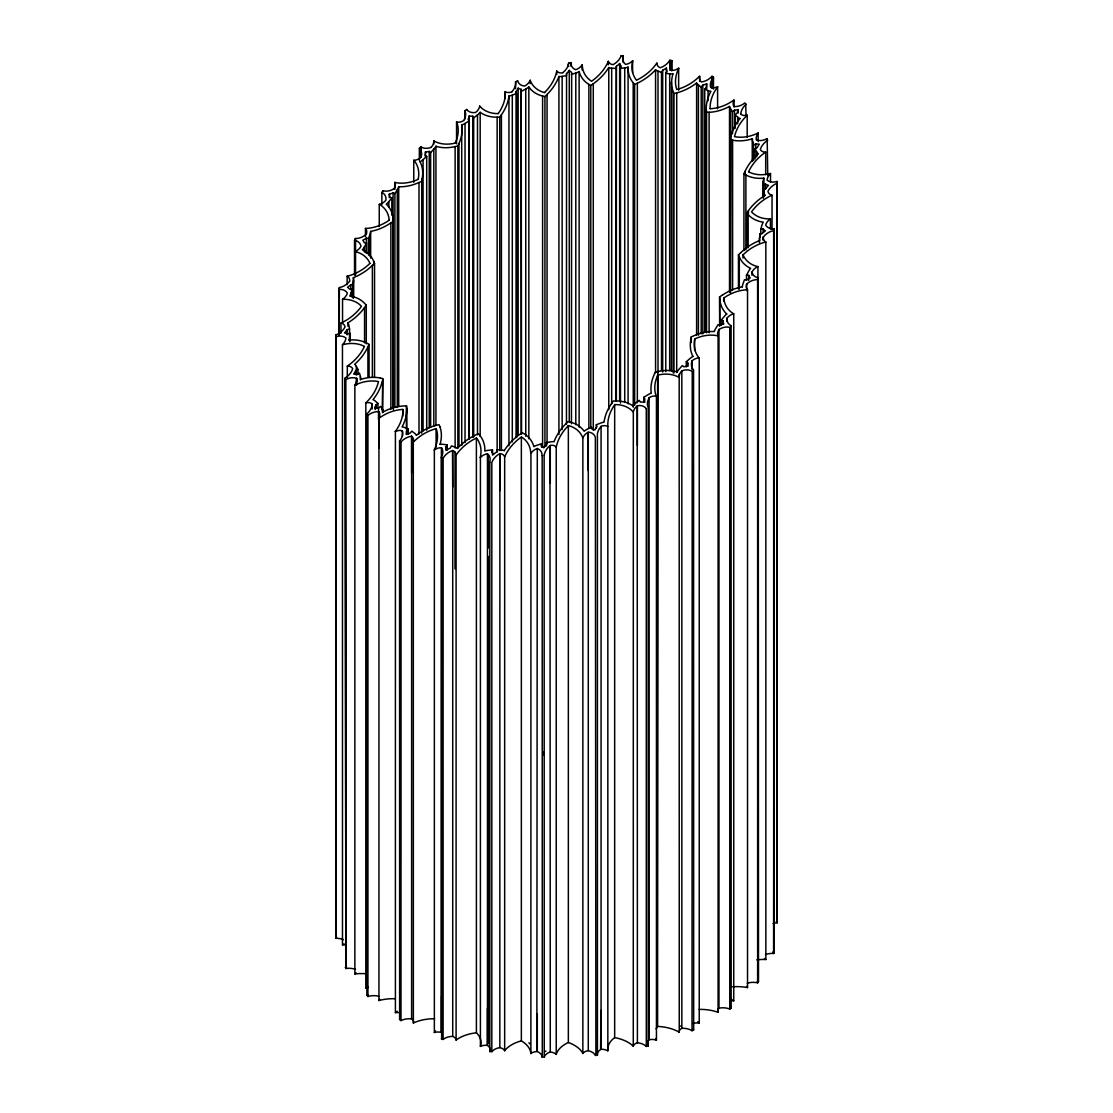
<?xml version="1.0" encoding="UTF-8"?>
<svg xmlns="http://www.w3.org/2000/svg" width="1113" height="1113" viewBox="0 0 1113 1113"><rect width="100%" height="100%" fill="white"/><g stroke="black" fill="none" stroke-linecap="round" stroke-linejoin="round"><path stroke-width="1.5" d="M356.577 378.378L356.577 385.098L356.438 378.323A11.77 9.141 -30.7 0 0 345.934 379.561M378.949 448.302L378.949 411.754L378.949 1000.517A33.599 19.394 0 0 1 395.338 998.737M411.629 472.691L411.629 436.268L411.629 1018.938A8.222 4.744 0 0 1 413.368 1023A33.599 19.394 0 0 1 434.599 1018.715M441.611 995.954L441.597 1032.488A11.951 6.901 0 0 1 442.348 1033.615M452.727 487.104L452.532 450.542A14.316 11.116 -30.7 0 0 443.224 457.972M487.452 1008.42L487.452 1045.385A11.951 6.901 0 0 1 489.817 1051.562L490.304 1051.688M499.848 490.708L499.848 453.575A7.513 5.829 -30.7 0 1 504.662 456.873L504.662 1050.742A33.599 19.394 0 0 1 521.357 1040.864L521.357 437.033A41.835 32.5 -30.7 0 0 504.676 456.887M537.301 1013.873L537.301 1051.576A11.951 6.901 0 0 1 542.17 1057.239M550.281 483.292L550.281 445.367A7.582 5.899 -30.7 0 1 556.277 447.162M588.276 470.799L588.054 432.261A10.17 7.902 -30.7 0 0 582.864 437.924L582.85 1053.455A8.194 4.73 0 0 1 588.276 1050.686A11.951 6.901 0 0 1 595.358 1055.527M601.062 1010.395L600.575 1049.615A11.951 6.901 0 0 0 597.417 1055.305L597.417 436.421A13.746 10.685 -30.7 0 1 600.909 426.682L601.062 426.335A7.944 6.177 -30.7 0 1 607.879 426.502A38.565 29.968 -30.7 0 1 614.821 404.645M637.401 445.534L637.401 405.716A10.935 8.487 -30.7 0 1 646.319 408.694L646.43 408.68M649.255 999.585L648.893 1040.057A11.951 6.901 0 0 0 648.183 1046.011L647.849 1046.137M763.309 236.888L763.309 240.338L763.295 237.083A7.916 6.149 -30.7 0 0 765.827 242.091L765.869 959.517A33.599 19.394 0 0 0 756.798 959.837M349.719 340.439L349.844 333.177L347.479 334.053A14.191 11.033 -30.7 0 0 344.46 332.87A19.937 15.485 -30.7 0 0 347.159 329.685L349.538 328.919L348.898 325.344A11.77 9.141 -30.7 0 0 347.952 322.812A46.537 36.145 -30.7 0 0 364.535 307.578L366.274 305.212L364.841 303.612A33.71 26.183 -30.7 0 0 349.746 296.044A14.594 11.339 -30.7 0 0 351.082 292.956L352.237 288.935L349.885 289.324A14.205 11.033 -30.7 0 0 347.534 287.363A19.603 15.22 -30.7 0 0 350.818 284.65L353.141 284.399L353.544 280.504A12.758 9.906 -30.7 0 0 353.405 277.61L353.391 297.992M763.156 196.959L763.281 181.196A13.676 10.629 -30.7 0 1 763.838 178.136A34.712 26.962 -30.7 0 1 745.849 174.95L743.929 173.809L745.084 171.305A46.857 36.395 -30.7 0 1 758.398 153.9A11.074 8.598 -30.7 0 1 756.687 151.855L755.031 148.822L757.327 147.584A19.575 15.206 -30.7 0 1 759.289 144.133A14.803 11.492 -30.7 0 1 755.797 143.772L753.557 145.107L753.557 160.397M565.961 423.733A46.537 36.145 -30.7 0 0 554.051 441.722A11.77 9.141 -30.7 0 0 550.852 441.847L546.539 442.571L546.455 444.657A19.937 15.485 -30.7 0 0 543.728 447.816A14.191 11.033 -30.7 0 0 541.349 445.896L541.558 443.767L537.203 445.158A13.676 10.629 -30.7 0 0 533.878 446.619A34.712 26.962 -30.7 0 0 524.167 433.806L522.22 432.72L519.729 434.446A46.857 36.395 -30.7 0 0 504.245 450.64M571.442 423.789L571.651 72.303A14.191 11.033 -30.7 0 1 569.272 70.383A19.937 15.485 -30.7 0 1 566.545 73.541L566.461 75.642L562.148 76.352A11.77 9.141 -30.7 0 1 558.921 76.477A46.537 36.145 -30.7 0 1 547.039 94.466L544.925 96.608L544.925 446.647M759.456 242.884L759.859 233.8L762.182 233.549A19.603 15.22 -30.7 0 1 765.466 230.836A14.205 11.033 -30.7 0 1 763.115 228.875L760.763 229.264L760.763 234.453M421.702 433.152L422.161 178.873L422.161 431.065M721.168 325.372L721.168 320.252L723.088 320.906A15.958 12.396 -30.7 0 0 723.756 324.008A17.335 13.467 -30.7 0 0 719.93 325.358L718.108 324.579L715.715 328.46A14.692 11.408 -30.7 0 0 714.296 331.535A38.788 30.134 -30.7 0 0 694.025 335.709L691.298 336.849L690.839 342.762M772.032 195.165A41.098 31.929 -30.7 0 0 751.539 211.873A30.427 23.623 -30.7 0 0 770.46 218.871A10.156 7.888 -30.7 0 0 765.661 225.049A10.907 8.473 -30.7 0 0 774.036 228.749L773.66 953.507A11.951 6.901 0 0 0 765.466 954.564M382.232 409.876L382.747 378.601L380.396 378.086M730.253 291.383L730.768 137.094A45.577 35.407 -30.7 0 1 740.02 118.521M760.763 229.264L761.918 225.257A14.594 11.339 -30.7 0 1 763.254 222.169A33.71 26.183 -30.7 0 1 748.145 214.6L746.726 212.986L748.437 210.621A46.537 36.145 -30.7 0 1 765.048 195.373M615.712 401.014L616.352 66.265A19.575 15.206 -30.7 0 0 619.649 63.566A14.803 11.492 -30.7 0 0 621.235 66.154L620.47 68.338L620.47 403.101M763.421 236.944A13.773 10.699 -30.7 0 1 773.66 230.6L773.716 953.507L774.091 228.735M479.814 435.336A36.952 28.701 -30.7 0 1 484.851 451.099A12.619 9.808 -30.7 0 1 488.273 450.306L492.53 449.875L491.765 452.059A14.803 11.492 -30.7 0 1 493.351 454.633A19.575 15.206 -30.7 0 1 496.648 451.934L497.288 449.763L501.323 450.014A11.074 8.598 -30.7 0 1 504.231 450.626M368.556 255.114L368.556 238.419L369.989 234.398A13.815 10.727 -30.7 0 0 370.657 231.323L370.657 258.16M457.86 447.774L457.86 145.97L458.959 143.466A41.96 32.597 -30.7 0 0 461.798 124.962A13.815 10.727 -30.7 0 0 465.025 123.446L469.143 120.969L468.1 119.425A18.657 14.483 -30.7 0 0 469.269 115.877A14.845 11.52 -30.7 0 0 472.775 116.211L473.679 117.853L473.679 436.992M354.56 275.092L354.504 240.422L355.367 238.516L355.367 274.953M746.781 283.926A12.883 10.017 -30.7 0 1 757.605 279.613L757.633 982.835L758.496 981.736L758.231 278.375M357.969 374.594L357.969 369.391L356.313 366.358A11.074 8.598 -30.7 0 0 354.616 364.313A46.857 36.395 -30.7 0 0 367.916 346.894L369.071 344.39L367.109 343.291A34.712 26.962 -30.7 0 0 349.162 340.105M374.538 377.043L374.538 263.364L373.704 261.332A34.169 26.545 -30.7 0 0 362.379 249.827A15.137 11.756 -30.7 0 0 364.382 246.933L366.511 242.982L364.327 242.829A14.845 11.52 -30.7 0 0 362.768 240.227A18.657 14.483 -30.7 0 0 366.427 238.14L368.556 238.419M746.489 280.295L746.489 275.217L748.618 271.28A15.137 11.756 -30.7 0 1 750.649 268.344A34.169 26.545 -30.7 0 1 739.324 256.853L738.462 254.835L740.632 252.748M661.512 370.42L661.512 72.331L662.68 70.189A18.601 14.455 -30.7 0 0 666.353 68.116A15.902 12.354 -30.7 0 0 667.063 71.204L665.769 73.319L665.769 371.603M649.074 397.884L649.255 1039.709A8.222 4.744 0 0 1 656.447 1040.21L656.447 396.214A8.514 6.608 -30.7 0 0 649.282 397.619M445.937 450.334L445.937 446.995L447.231 444.88L443.322 444.351A11.659 9.057 -30.7 0 0 440.122 444.393M394.892 407.219L394.892 193.634L397.285 189.739A14.692 11.408 -30.7 0 0 398.704 186.664L398.704 406.44M499.737 450.626L499.737 117.171L501.406 114.778A44.77 34.767 -30.7 0 0 508.989 95.982A12.758 9.906 -30.7 0 0 512.3 95.134L516.641 93.492L516.154 91.614A19.603 15.22 -30.7 0 0 518.157 88.164A14.205 11.033 -30.7 0 0 521.19 89.318L521.538 434.32M730.991 325.956L731.158 325.719A11.297 8.779 -30.7 0 1 727.095 318.054A9.711 7.541 -30.7 0 1 733.745 313.783M381.884 204.514L381.842 192.479L383.136 190.657M699.159 1009.394A33.599 19.394 0 0 1 718.094 1012.301A8.222 4.744 0 0 1 718.97 1008.155A11.951 6.901 0 0 1 729.822 1009.06L729.947 327.431A11.993 9.307 -30.7 0 0 719.054 329.462A9.154 7.109 -30.7 0 0 718.024 335.903M390.872 409.361L390.872 222.962L393.376 221.264L393.181 218.941A35.992 27.95 -30.7 0 0 386.294 204.18A15.179 11.784 -30.7 0 0 388.854 201.606L391.832 197.961L389.912 197.293A15.958 12.396 -30.7 0 0 389.244 194.191A17.335 13.467 -30.7 0 0 393.07 192.841L394.892 193.634M721.168 320.252L724.146 316.593A15.179 11.784 -30.7 0 1 726.761 313.977M701.204 333.858L701.204 87.078L702.832 85.089A17.265 13.412 -30.7 0 0 706.672 83.767L706.672 88.859M704.724 332.509L704.724 89.11L706.463 87.176A17.265 13.412 -30.7 0 1 706.672 83.767M416.373 435.183A11.005 8.556 -30.7 0 0 414.593 433.221L411.796 431.134L410.168 433.124A17.265 13.412 -30.7 0 0 406.328 434.432A17.265 13.412 -30.7 0 0 406.551 431.023L408.276 429.103L404.937 427.642A11.005 8.556 -30.7 0 0 402.071 426.919A43.087 33.473 -30.7 0 0 406.732 408.207M430.634 427.267L430.634 152.648L433.82 149.114A15.179 11.784 -30.7 0 0 435.934 146.206L435.934 425.542M565.933 423.719L568.075 421.59L570.399 422.175M420.978 146.791L420.978 157.03L421.02 146.819L419.337 148.405L419.364 160.355M692.23 371.213L692.022 1030.735A11.951 6.901 0 0 0 681.838 1028.329A8.222 4.744 0 0 0 679.25 1032.238A33.599 19.394 0 0 0 657.602 1026.423A33.599 19.394 0 0 0 656.072 1028.885M353.405 277.652A44.757 34.767 -30.7 0 0 372.326 265.423L374.538 263.364M420.018 161.788A14.692 11.408 -30.7 0 0 423.065 159.632L426.71 156.488L425.194 155.347A17.335 13.467 -30.7 0 0 425.444 151.925A15.958 12.396 -30.7 0 0 429.228 151.396L430.634 152.648M686.29 366.887L686.29 361.725L689.935 358.567A14.692 11.408 -30.7 0 1 692.982 356.424M382.26 381.105A45.577 35.407 -30.7 0 1 372.98 399.678A10.796 8.389 -30.7 0 1 375.359 401.125L377.933 403.435L375.86 405.062A18.601 14.455 -30.7 0 1 374.733 408.596A15.902 12.354 -30.7 0 1 378.517 408.095L380.507 406.398L382.427 409.236A11.659 9.057 -30.7 0 1 383.47 411.713M732.493 133.713L732.493 111.815L734.497 110.104A15.902 12.354 -30.7 0 0 738.267 109.603L738.267 112.983M563.025 72.582L562.719 72.832A7.582 5.899 -30.7 0 1 556.723 71.037M549.975 445.617L550.281 1052.022A8.222 4.744 0 0 1 556.236 1054.401A33.599 19.394 0 0 1 568.353 1042.505L568.353 425.653M735.067 128.245L735.067 114.764L737.14 113.136A18.601 14.455 -30.7 0 1 738.267 109.603M473.679 117.853L477.491 114.876A15.137 11.756 -30.7 0 0 480.162 112.316A34.169 26.545 -30.7 0 0 497.135 117.171L499.737 117.171M729.864 327.542L729.864 1009.088L731.158 1008.141L731.116 325.706M590.78 428.046L590.78 85.492L593.271 83.753A46.857 36.395 -30.7 0 0 608.755 67.559M463.801 120.274A12.841 9.975 -30.7 0 0 464.886 110.757L466.695 109.45M719.624 326.262L719.624 296.934L722.128 295.237M596.359 428.088L596.359 424.707L600.7 423.065A12.758 9.906 -30.7 0 1 604.053 422.203A44.77 34.767 -30.7 0 1 611.635 403.449L613.263 401.042L615.865 401A34.169 26.545 -30.7 0 1 632.866 405.855A15.137 11.756 -30.7 0 1 635.509 403.323L639.321 400.346L640.225 402.002A14.845 11.52 -30.7 0 1 643.731 402.322L643.857 397.23L647.975 394.753A13.815 10.727 -30.7 0 1 651.272 393.209A41.96 32.597 -30.7 0 1 654.124 374.747L655.14 372.229L657.88 371.589A35.992 27.95 -30.7 0 1 677.107 371.937M679.584 1026.478L680.572 1025.949M380.423 378.017A36.952 28.701 -30.7 0 0 360.64 379.45A12.619 9.808 -30.7 0 0 360.375 376.528L359.443 373.092L357.203 374.427A14.803 11.492 -30.7 0 0 353.711 374.079A19.575 15.206 -30.7 0 0 355.673 370.615L357.969 369.391M521.538 91.266L525.753 89.026A14.594 11.339 -30.7 0 0 528.842 86.939A33.71 26.183 -30.7 0 0 542.588 96.052L544.925 96.608M634.647 405.285L634.647 84.463L637.346 83.211L637.346 402.711M511.841 91.809A13.787 10.713 -30.7 0 0 515.653 81.764L517.628 80.79M515.569 81.736L515.583 88.734M692.856 1023.445A8.222 4.744 0 0 1 699.242 1023.195L699.242 357.885A9.154 7.109 -30.7 0 0 692.105 360.821A11.993 9.307 -30.7 0 0 693.552 369.836L693.663 1029.998L692.022 1030.735M421.702 181.363L419.003 182.56L419.003 433.945M763.156 185.036L765.521 184.146A14.191 11.033 -30.7 0 0 768.54 185.342A19.937 15.485 -30.7 0 0 765.841 188.514L763.462 189.28L764.102 196.25M550.281 1052.022L549.683 1052.23A11.951 6.901 0 0 0 544.257 1057.322L544.132 1057.35M537.301 448.511L537.064 448.581A9.961 7.735 -30.7 0 0 530.929 453.339L530.887 1053.51A8.222 4.744 0 0 1 536.856 1051.59L537.301 448.511A11.13 8.654 -30.7 0 1 542.087 455.648M571.442 74.432L575.797 73.055A13.676 10.629 -30.7 0 0 579.122 71.58A34.712 26.962 -30.7 0 0 588.833 84.393L590.78 85.492M673.977 372.994L673.977 93.589L676.704 92.894A43.087 33.473 -30.7 0 0 696.571 82.974M436.296 425.305L439.023 424.623L439.816 426.682M544.132 455.217L544.257 1057.35M542.17 455.69L542.295 1057.28M435.893 146.276A35.992 27.95 -30.7 0 0 455.12 146.554L457.86 145.97M499.848 1047.625L499.194 1047.736A11.951 6.901 0 0 0 491.821 1051.924L491.821 462.452A14.789 11.478 -30.7 0 1 499.862 453.589L499.848 1047.625A8.222 4.744 0 0 1 504.662 1050.742M620.47 68.338L624.727 67.893A12.619 9.808 -30.7 0 0 628.08 67.114A36.952 28.701 -30.7 0 0 633.186 82.863L633.255 407.205M595.886 1055.5L595.358 437.367A10.907 8.473 -30.7 0 0 588.29 432.122L588.276 1050.686M456.093 1040.071L456.093 455.078A41.237 32.027 -30.7 0 1 476.392 438.049L476.406 1032.794A33.599 19.394 0 0 0 456.093 1040.071A8.222 4.744 0 0 0 452.727 1036.37L452.031 1036.398A11.951 6.901 0 0 0 443.141 1039.445L442.765 1039.361M706.463 332.731L706.463 112.33L709.092 112.232L709.092 332.801M406.662 428.38L406.537 405.883L403.908 405.967A39.971 31.053 -30.7 0 0 383.512 411.782M621.193 55.692L623.197 55.65L623.183 62.425M657.199 1024.169L657.88 371.589M608.769 409.765L608.769 67.573A11.074 8.598 -30.7 0 0 611.677 68.185L615.712 68.45M746.489 275.217L748.673 275.37A14.845 11.52 -30.7 0 0 750.232 277.972A18.657 14.483 -30.7 0 0 746.573 280.059L744.444 279.78L743.011 283.801A13.815 10.727 -30.7 0 0 742.343 286.876M411.629 1018.938L410.947 1018.868A11.951 6.901 0 0 0 401.042 1020.593L400.917 1020.565M488.537 1043.229L488.273 556.43M665.769 73.319L669.678 73.848A11.659 9.057 -30.7 0 0 672.878 73.82M730.253 139.598L732.604 140.113L732.604 290.243M656.948 63.121A7.735 6.01 -30.7 0 0 660.246 67.768A14.566 11.311 -30.7 0 0 669.859 60.255L671.682 60.617L671.682 70.801L671.654 60.672M441.541 457.638L441.652 1038.972M655.571 372.813L655.571 69.799A10.796 8.389 -30.7 0 0 657.992 71.121L661.512 72.331M402.252 430.884L402.433 436.171M704.724 89.11L708.063 90.57A11.005 8.556 -30.7 0 0 710.929 91.28A43.087 33.473 -30.7 0 0 706.268 109.992M400.917 441.889L401 441.944A13.759 10.699 -30.7 0 1 411.629 436.213A8.208 6.372 -30.7 0 1 413.299 441.889L413.368 1023M712.181 76.394L712 76.282A13.773 10.699 -30.7 0 1 701.371 81.986A8.208 6.372 -30.7 0 1 699.701 76.324L699.632 81.416M713.433 77.159L711.958 76.31L711.958 88.233M399.706 441.193L399.525 441.096A13.523 10.504 -30.7 0 0 402.503 430.94M696.613 335.027L696.613 83.03A11.005 8.556 -30.7 0 0 698.408 84.991L701.204 87.078M686.29 361.725L687.806 362.866L687.806 366.302M372.076 403.908L372.229 409.028M740.771 114.166L740.924 114.291A7.749 6.024 -30.7 0 0 747.185 115.182L747.185 137.177M735.067 114.764L737.641 117.088A10.796 8.389 -30.7 0 0 739.992 118.493M367.86 996.441L367.93 996.497A11.965 6.901 0 0 1 378.949 996.344M745.613 103.565L746.1 116.114M366.859 414.008L367.93 415.26L367.93 996.497M633.255 82.807L634.647 84.463M479.745 435.392L478.353 433.736L475.654 434.988A45.577 35.407 -30.7 0 0 457.471 448.428M709.078 112.316A39.971 31.053 -30.7 0 0 729.488 106.431A11.659 9.057 -30.7 0 0 730.573 108.963L732.493 111.815M643.857 397.23L644.9 402.127M767.177 138.708L767.747 175.562M355.464 969.395A11.951 6.901 0 0 0 345.879 968.505L345.197 377.933A14.747 11.464 -30.7 0 0 352.71 368.695A7.513 5.829 -30.7 0 0 347.312 366.094A41.835 32.5 -30.7 0 0 364.382 346.505M673.977 93.589L673.184 91.53L673.184 372.883M732.577 140.182A36.952 28.701 -30.7 0 0 752.36 138.749A12.619 9.808 -30.7 0 0 752.625 141.671L753.557 145.107M596.359 424.707L596.846 426.585A19.603 15.22 -30.7 0 0 594.843 430.035A14.205 11.033 -30.7 0 0 591.81 428.881L591.462 426.933L587.247 429.187A14.594 11.339 -30.7 0 0 584.158 431.26A33.71 26.183 -30.7 0 0 570.413 422.147M340.954 333.344L340.954 322.993A7.568 5.871 -30.7 0 1 345.016 326.791L345.058 326.972A14.455 11.227 -30.7 0 1 335.903 334.943L335.959 938.287A11.965 6.915 0 0 1 343.361 939.65M719.624 296.934L719.819 325.107M770.516 182.142L770.516 173.558A9.92 7.708 -30.7 0 0 767.121 180.153A11.213 8.709 -30.7 0 0 776.971 181.447L777.166 922.816A11.951 6.901 0 0 0 773.048 923.498M335.834 334.957L335.959 938.287M706.463 112.33L706.338 109.978L706.338 332.342M777.041 181.475L777.166 922.816L777.041 921.606A11.965 6.915 0 0 1 776.29 921.606M772.046 229.222L772.046 195.22A7.582 5.899 -30.7 0 1 767.956 191.213A14.455 11.227 -30.7 0 1 777.097 183.255M770.446 218.899L770.446 228.986M767.747 140.321A14.747 11.464 -30.7 0 0 760.29 149.504A7.513 5.829 -30.7 0 0 765.688 152.105L765.688 174.602M765.521 184.146L765.521 189.266M763.838 178.136L763.838 196.945M763.281 181.196L763.281 198.267M763.115 228.875L763.115 232.353M759.859 233.8L759.859 237.25M758.134 133.184L758.134 141.588M742.983 258.146L742.983 254.738A30.552 23.735 -30.7 0 0 757.925 266.647L757.953 974.223A8.222 4.744 0 0 0 757.508 974.265M756.687 151.855L756.687 156.933M755.797 143.772L755.797 148.878M755.031 148.822L755.031 159.006M752.625 141.671L752.625 160.731M752.374 138.819L752.374 161.371M757.953 266.564A10.073 7.833 -30.7 0 0 752.026 271.934L751.998 275.314M748.673 275.37L748.673 280.434M748.437 210.621L748.437 213.974M748.159 214.586L748.159 247.629M732.437 986.814A33.599 19.394 0 0 1 747.533 987.579L747.533 289.853A8.514 6.608 -30.7 0 1 746.74 283.843M746.726 212.986L746.726 248.157M746.67 283.843L746.67 290.563M745.891 174.908L745.891 249.896M745.084 171.305L745.084 174.644M743.929 173.809L743.929 250.508M739.296 256.866L739.296 289.171M738.462 254.835L738.462 288.865M737.641 117.088L737.641 123.821M734.497 110.104L734.497 128.663M734.051 106.918L734.051 100.128A8.821 6.859 -30.7 0 0 733.982 106.486M730.518 1000.963A8.222 4.744 0 0 1 733.745 1000.768L733.745 313.824A31.275 24.291 -30.7 0 1 723.812 297.853M730.573 108.963L730.573 292.802M729.516 106.486L729.516 292.163M726.984 318.068L726.984 321.49M723.687 297.881L723.687 301.345M723.088 320.906L723.088 324.328M718.97 329.351L718.97 1008.155M718.094 1012.301L718.094 335.876A33.237 25.822 -30.7 0 0 694.721 338.936M717.593 108.754L717.593 86.689A8.236 6.4 -30.7 0 1 710.706 87.384L710.567 87.245A13.523 10.504 -30.7 0 1 713.544 77.228L713.433 89.082M708.063 90.57L708.063 100.713M702.832 85.089L702.832 333.886M698.408 84.991L698.408 335.194M694.651 338.783L694.651 350.525M692.063 360.779L692.063 369.405M691.298 336.849L691.298 341.983M681.838 1028.329L681.824 370.782A9.711 7.541 -30.7 0 0 679.208 377.46A31.261 24.291 -30.7 0 0 657.616 375.164L657.602 1026.423M679.18 374.232L679.25 1032.238M678.638 90.209L678.638 68.171A8.821 6.859 -30.7 0 1 671.376 70.369M676.704 92.894L676.704 372.591M671.403 82.125L671.389 371.116M669.887 60.199L669.887 70.383M669.678 73.848L669.678 370.671M666.353 68.116L666.353 73.194M662.68 70.189L662.68 372.02M657.992 71.121L657.992 372.465M648.211 1046.039L648.183 407.414A12.841 9.975 -30.7 0 1 649.199 397.925M646.277 408.721L646.305 1046.54A11.951 6.901 0 0 0 637.401 1042.798A8.194 4.73 0 0 0 633.297 1046.234A33.599 19.394 0 0 0 614.668 1037.594L614.668 404.576A30.385 23.61 -30.7 0 1 633.325 412.102L633.283 1046.22M637.401 1042.784L637.206 405.883A10.073 7.819 -30.7 0 0 633.269 412.13M632.587 72.526L632.587 60.756A9.433 7.332 -30.7 0 1 625.548 64.401A11.742 9.127 -30.7 0 1 623.322 55.72M628.08 67.128L628.08 403.796M624.727 67.893L624.727 402.419M619.649 63.566L619.649 400.777M616.352 66.265L616.352 400.972M611.677 68.185L611.677 403.796M621.165 55.747A14.775 11.478 -30.7 0 1 613.486 64.429L613.152 64.624A7.513 5.829 -30.7 0 1 608.338 61.326L608.338 64.791M607.837 426.571L607.837 1050.811A8.222 4.744 0 0 0 601.062 1049.336L601.062 426.335M593.271 83.753L593.271 430.216M588.874 84.338L588.874 428.602M582.113 70.022L582.113 64.874A9.961 7.735 -30.7 0 1 575.95 69.632L575.699 69.702A11.13 8.654 -30.7 0 1 570.913 62.551M579.122 71.58L579.122 427.239M575.797 73.055L575.797 424.735M570.83 65.987C573.501 60.603 566.086 62.439 568.743 66.488M569.272 70.383L569.272 421.897M566.545 73.541L566.461 424.331M562.148 76.352L562.148 429.632M558.921 76.477L558.921 434.515M556.764 74.418L556.764 71.009A41.098 31.929 -30.7 0 1 544.577 92.504M556.236 1054.401L556.236 447.189A41.098 31.929 -30.7 0 1 568.423 425.695M547.067 94.48L547.067 443.391M546.539 442.571L546.539 446.007M543.728 751.804L543.728 755.24M542.601 96.038L542.601 447.231M541.558 443.767L541.558 447.203M530.15 83.642L530.15 80.275A10.17 7.902 -30.7 0 1 524.946 85.938L524.724 86.063A10.907 8.473 -30.7 0 1 517.642 80.846M528.842 86.939L528.842 438.717M525.753 89.026L525.753 436.296M521.19 89.318L521.19 434.39M518.157 88.164L518.157 434.877M516.641 93.492L516.641 437.465M516.154 91.614L516.154 437.576M512.3 95.134L512.3 441.889M508.947 95.996L508.947 445.729M511.924 91.836A7.944 6.177 -30.7 0 1 505.121 91.697L505.163 98.528M501.406 114.778L501.406 450.473M497.135 117.199L497.135 452.115M492.53 449.875L492.53 455.064M489.817 462.493L489.803 1051.604M488.273 455.37L488.273 547.999M487.452 453.867L487.452 1045.385A8.208 4.744 0 0 0 480.413 1046.387A33.599 19.394 0 0 0 476.406 1032.794M480.413 457.443L480.413 1046.387M480.176 112.316L480.176 436.268M477.491 114.876L477.491 434.807M472.775 116.211L472.775 437.2M469.269 115.877L469.269 438.299M469.143 120.969L469.143 439.232M465.025 123.446L465.025 442.626M464.789 110.757L464.817 119.244M461.728 124.99L461.728 445.325M458.959 143.466L458.959 445.729M456.553 121.985L456.553 143.8M455.12 146.61L455.12 448.08M455.008 452.087L455.008 568.91M452.727 1036.37L452.727 450.487A7.735 6.01 -30.7 0 1 456.052 455.078M447.231 444.88L447.231 449.889M443.141 457.958L443.113 1039.472M413.493 441.972A38.816 30.148 -30.7 0 1 436.087 428.672L436.101 447.176M434.362 1032.488L434.362 450.028A8.862 6.887 -30.7 0 1 441.402 447.802L441.193 1032.377A8.222 4.744 0 0 0 434.362 1032.488A33.599 19.394 0 0 0 435.517 1030.875M433.82 149.114L433.82 426.168M433.75 144.189L433.75 140.767A9.711 7.541 -30.7 0 1 431.134 147.389M429.228 151.396L429.228 427.768M426.71 156.488L426.71 430.258M425.444 151.925L425.444 157.03M423.065 159.632L423.065 431.009M413.758 182.295L413.758 160.314A9.154 7.109 -30.7 0 0 420.895 157.392A11.993 9.307 -30.7 0 0 419.448 148.363M408.276 429.103L408.276 434.084M406.537 405.883L406.537 429.423M406.537 431.023L406.537 434.501M402.795 409.528L402.795 416.234M401.042 441.889L401 1020.621M399.567 441.04L399.623 1019.828A11.951 6.901 0 0 0 400.443 1019.118M397.285 189.739L397.285 407.358M395.407 431.524L395.407 1012.635A8.222 4.744 0 0 1 400.04 1012.83M394.906 189.252L394.906 182.323A9.154 7.109 -30.7 0 1 393.974 188.834M393.181 218.941L393.376 409.667M393.07 192.841L393.07 408.123M391.832 197.961L391.832 215.129M389.244 194.191L389.244 197.627M388.854 201.606L388.854 206.754M382.747 378.601L382.747 412.506M382.427 409.236L382.427 412.575M381.94 192.424A11.283 8.765 -30.7 0 1 385.905 200.145A9.711 7.541 -30.7 0 1 379.255 204.416L379.255 226.537M378.503 408.109L378.503 419.754M377.933 403.435L377.933 408.443M375.86 405.062L375.86 408.388M375.359 406.134L375.359 409.473M373.704 261.332L373.704 264.783M372.368 265.451L372.368 377.224M369.989 234.398L369.989 256.157M369.071 344.39L369.071 377.07M367.916 346.894L367.916 377.043M366.9 413.966L366.859 995.467M366.511 242.982L366.511 253.402M366.427 238.14L366.427 253.152M366.274 305.212L366.274 343.847M367.638 988.121A8.222 4.744 0 0 0 365.815 987.968L365.815 402.989A7.749 6.024 -30.7 0 1 372.132 403.866M365.467 236.735L365.467 228.346A8.514 6.608 -30.7 0 1 366.26 234.356M364.563 307.591L364.563 342.79M364.382 246.933L364.382 252.122M360.375 376.528L360.375 379.909M356.313 366.358L356.313 375.039M355.673 370.615L355.673 374.079M355.423 274.953L355.423 238.516A12.883 10.017 -30.7 0 0 366.219 234.273M354.588 240.38A10.949 8.501 -30.7 0 1 360.974 246.279A10.073 7.833 -30.7 0 1 355.047 251.635L355.047 274.021M354.866 385.015L354.866 973.931A33.599 19.394 0 0 1 367.012 973.847M353.544 280.504L353.544 297.449M353.141 284.399L353.141 297.936M352.237 288.935L352.237 297.38M351.082 292.956L351.082 296.322M350.818 284.65L350.818 289.728M349.844 333.177L349.844 341.774M349.538 328.919L349.538 340.995M347.938 322.812L347.938 326.276M347.312 366.094L347.312 377.905M369.878 263.378A38.565 29.954 -30.7 0 1 347.131 276.247L347.131 284.65M347.159 329.685L347.159 334.846M345.823 379.491L345.823 968.519L345.253 377.905M349.579 281.269A13.773 10.699 -30.7 0 1 339.34 287.599L338.909 289.463A10.907 8.473 -30.7 0 1 347.367 293.136A10.156 7.888 -30.7 0 1 342.54 299.286L342.554 322.714M336.029 336.752A11.213 8.709 -30.7 0 1 345.893 338.004A9.92 7.708 -30.7 0 1 342.456 344.613L342.484 944.798A33.599 19.394 0 0 1 345.489 944.951M339.34 287.544L339.284 334.637M774.036 952.311A11.951 6.901 0 0 1 772.7 952.088M765.869 959.517A8.222 4.744 0 0 1 764.422 958.474M758.44 981.722A11.965 6.901 0 0 1 757.243 981.318M747.268 983.238A11.951 6.901 0 0 1 757.577 982.821M747.533 987.579A8.222 4.744 0 0 1 746.559 986.368M733.745 1000.768A33.599 19.394 0 0 1 731.686 999.502M731.102 1008.114A11.965 6.901 0 0 1 730.114 1007.557M699.242 1023.195A33.599 19.394 0 0 1 697.768 1021.678M693.636 1029.97A11.951 6.901 0 0 1 692.898 1029.288M656.447 1040.21A33.599 19.394 0 0 1 655.64 1038.54M607.837 1050.811A33.599 19.394 0 0 1 614.668 1037.594M568.353 1042.505A33.599 19.394 0 0 1 582.85 1053.455M521.357 1040.864A33.599 19.394 0 0 1 530.887 1053.51M442.39 1037.316A11.951 6.901 0 0 1 441.346 1038.819M397.188 1011.23A33.599 19.394 0 0 1 395.407 1012.635M379.672 999.251A8.222 4.744 0 0 1 378.949 1000.517M368.013 994.966A11.951 6.901 0 0 1 366.9 995.453M368.125 986.855A33.599 19.394 0 0 1 365.815 987.968M356.077 972.804A8.222 4.744 0 0 1 354.866 973.931M346.533 967.03A11.951 6.901 0 0 1 345.253 967.35M344.14 943.866A8.222 4.744 0 0 1 342.484 944.798M336.571 937.021A11.951 6.901 0 0 1 335.889 937.076M528.925 1042.798A37.48 21.634 0 0 1 530.247 1044.091M544.674 1051.743A15.832 9.141 0 0 1 545.899 1051.075M431.148 147.333A11.283 8.765 -30.7 0 1 420.951 146.874M463.718 120.58A8.514 6.608 -30.7 0 1 456.525 122.068M466.681 109.505A10.935 8.487 -30.7 0 0 475.599 112.455L475.794 112.316A10.073 7.819 -30.7 0 0 479.731 106.069M568.757 63.065A14.455 11.227 -30.7 0 1 562.983 72.54M671.32 70.356A12.605 9.794 -30.7 0 1 671.793 60.714M744.917 102.897A12.633 9.808 -30.7 0 1 734.024 106.528M740.743 114.166A14.288 11.088 -30.7 0 1 746.155 104.288M756.353 139.848A9.447 7.332 -30.7 0 1 758.19 133.212M767.066 138.638A11.77 9.141 -30.7 0 1 756.506 139.96M758.412 277.819A10.949 8.501 -30.7 0 1 752.026 271.92M681.852 370.866A11.283 8.765 -30.7 0 1 692.049 371.325M544.243 455.134A14.455 11.227 -30.7 0 1 550.017 445.659M489.678 462.493A11.742 9.127 -30.7 0 0 487.522 453.798A9.433 7.332 -30.7 0 0 480.468 457.471M441.68 447.857A12.605 9.794 -30.7 0 1 441.207 457.485M378.893 418.057A8.821 6.859 -30.7 0 0 379.018 411.713A12.633 9.808 -30.7 0 0 368.083 415.302M372.257 404.033A14.288 11.088 -30.7 0 1 366.845 413.911M356.647 378.35A9.447 7.332 -30.7 0 1 354.81 384.987M393.96 188.737A11.993 9.307 -30.7 0 1 383.136 190.768M420.102 161.733A38.788 30.134 -30.7 0 1 422.091 178.873M418.975 182.49A38.788 30.134 -30.7 0 1 398.691 186.747M390.83 222.906A41.96 32.583 -30.7 0 1 370.657 231.393M349.719 337.002A13.676 10.629 -30.7 0 1 349.162 340.063M416.429 435.225A43.087 33.473 -30.7 0 1 436.282 425.249M439.899 426.641A39.971 31.053 -30.7 0 1 440.038 444.379M445.937 446.995A15.902 12.354 -30.7 0 1 446.647 450.083A18.601 14.455 -30.7 0 1 450.32 448.024L451.488 445.868L455.008 447.078A10.796 8.389 -30.7 0 1 457.429 448.414M643.731 402.322A18.657 14.483 -30.7 0 1 644.9 398.788M677.066 371.992A15.179 11.784 -30.7 0 1 679.18 369.085L682.366 365.551L683.772 366.803A15.958 12.396 -30.7 0 1 687.556 366.274A17.335 13.467 -30.7 0 1 687.806 362.866M692.898 356.466A38.788 30.134 -30.7 0 1 690.909 339.326M726.706 314.033A35.992 27.95 -30.7 0 1 719.874 299.258M722.17 295.293A41.96 32.583 -30.7 0 1 742.343 286.806M740.674 252.776A44.757 34.767 -30.7 0 1 759.595 240.547A12.758 9.906 -30.7 0 1 759.456 237.709M765.048 195.387A11.77 9.141 -30.7 0 1 764.102 192.855M673.101 91.558A39.971 31.053 -30.7 0 1 672.962 73.82M655.529 69.771A45.577 35.407 -30.7 0 1 637.346 83.238M455.384 143.048A31.261 24.291 -30.7 0 1 433.68 140.836M456.678 121.943A35.866 27.867 -30.7 0 1 455.203 143.118M498.332 113.609A30.385 23.61 -30.7 0 1 479.675 106.097M505.26 91.614A38.565 29.968 -30.7 0 1 498.179 113.568M544.619 92.602A30.427 23.623 -30.7 0 1 530.178 80.261M582.252 64.846A31.428 24.403 -30.7 0 0 591.573 81.249A41.835 32.5 -30.7 0 0 608.324 61.326M636.483 80.192A33.487 26.002 -30.7 0 1 632.782 60.756M656.837 63.093A41.237 32.027 -30.7 0 1 636.608 80.15M678.833 68.213A36.145 28.075 -30.7 0 0 676.787 89.513A38.816 30.148 -30.7 0 0 699.507 76.227M710.122 108.684A38.816 30.162 -30.7 0 1 717.732 86.758M733.926 99.989A36.145 28.075 -30.7 0 1 710.191 108.768M747.24 115.251A41.237 32.027 -30.7 0 0 734.538 136.621A33.473 26.002 -30.7 0 0 758.064 133.031M748.618 171.694A41.835 32.5 -30.7 0 1 765.702 152.119M770.502 173.433A31.414 24.403 -30.7 0 1 748.534 171.778M743.122 254.835A38.565 29.954 -30.7 0 1 765.869 241.966M723.798 298.034A35.866 27.853 -30.7 0 1 747.56 289.742M699.131 357.969A33.237 25.822 -30.7 0 1 694.86 338.783M656.322 396.27A35.866 27.867 -30.7 0 1 657.797 375.081M568.381 425.597A30.427 23.623 -30.7 0 1 582.822 437.938M521.427 436.964A31.428 24.403 -30.7 0 1 530.748 453.353M476.517 438.021A33.487 26.002 -30.7 0 1 480.218 457.443M436.213 428.686A36.145 28.075 -30.7 0 1 434.167 449.986M395.435 431.566A8.236 6.4 -30.7 0 1 402.294 430.814M402.878 409.514A38.816 30.162 -30.7 0 1 395.268 431.454M379.074 418.21A36.145 28.075 -30.7 0 1 402.809 409.431M365.76 402.948A41.237 32.027 -30.7 0 0 378.462 381.578A33.473 26.002 -30.7 0 0 354.936 385.168M342.498 344.766A31.414 24.403 -30.7 0 1 364.466 346.435M340.968 323.034A41.098 31.929 -30.7 0 0 361.461 306.339A30.427 23.623 -30.7 0 0 342.54 299.327M347.173 276.107A7.916 6.149 -30.7 0 1 349.663 281.116M355.075 251.566A30.552 23.735 -30.7 0 1 369.989 263.475M389.202 220.179A35.866 27.853 -30.7 0 1 365.44 228.457M379.324 204.305A31.275 24.291 -30.7 0 1 389.188 220.346M418.279 179.263A33.237 25.822 -30.7 0 1 394.851 182.435M413.869 160.23A33.237 25.822 -30.7 0 1 418.14 179.43M338.964 334.804L338.964 289.45L338.909 334.818"/></g></svg>
